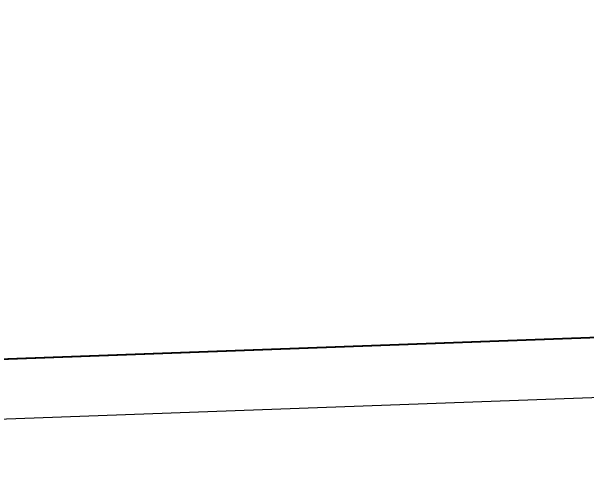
# Model space of a CAD drawing. Header units: millimetres. Extents: x 29397 to 29927, y 26123 to 26652.
# Drawn here: x 29745.9 to 29752.6, y 26293.69 to 26299.27 of the extents above; entities that cross this region are included whole.
import ezdxf

# ---------------------------------------------------------------- set-up
doc = ezdxf.new("R2010")
doc.units = ezdxf.units.MM
doc.header["$LTSCALE"] = 0.3
for name, color, linetype in [('_IndivSubPlot', 180, 'Continuous'), ('_IndivSubPlot_DIMENSION', 7, 'Continuous'), ('_InternalRoad', 3, 'Continuous')]:
    doc.layers.add(name, color=color, linetype=linetype)
doc.layers.get('0').off()
doc.styles.add('PreDCRFont', font='ARIALN.TTF')
doc.dimstyles.new('PDCR-PLOT-INT', dxfattribs={"dimtxt": 0.3, "dimasz": 0.25, "dimexe": 0.25, "dimexo": 0.25, "dimgap": 0.25, "dimtad": 0, "dimzin": 0, "dimdsep": 46, "dimtxsty": 'PreDCRFont', "dimblk": 'OBLIQUE', "dimcen": 0.5, "dimdle": 0.1, "dimadec": 0, "dimazin": 0, "dimtfac": 1, "dimtix": 1, "dimtofl": 0, "dimtmove": 1, "dimatfit": 1, "dimfxl": 1, "dimtolj": 1, "dimtzin": 0, "dimlwd": 15, "dimarcsym": 0})

# ---------------------------------------------------------------- blocks, each defined once
blk = doc.blocks.new('_Oblique')
at = {"color": 0, "linetype": 'ByBlock', "lineweight": -2}
blk.add_line((-0.5, -0.5), (0.5, 0.5), dxfattribs=at)
blk = doc.blocks.new('*D684')
at = {"layer": '_IndivSubPlot_DIMENSION', "color": 0, "lineweight": 15, "transparency": 16777216}
for p, q in [((29754.3558, 26294.8301), (29741.1398, 26294.3451)), ((29726.5898, 26293.8111), (29739.8058, 26294.2961))]:
    blk.add_line(p, q, dxfattribs=at)
at = {"layer": '_IndivSubPlot_DIMENSION', "color": 0, "lineweight": 15, "transparency": 16777216, "xscale": 0.25, "yscale": 0.25, "zscale": 0.25}
for p, rotation in [((29754.2558, 26294.8265), 2.101807618387541), ((29726.6897, 26293.8148), 182.1018076183876)]:
    blk.add_blockref('_Oblique', p, dxfattribs=dict(at, rotation=rotation))
at = {"layer": '_IndivSubPlot_DIMENSION', "color": 0, "lineweight": 15, "transparency": 16777216, "insert": (29740.4728, 26294.3206), "char_height": 0.3, "attachment_point": 5, "rotation": 2.10181, "style": 'PreDCRFont'}
blk.add_mtext('\\A1;27.58', dxfattribs=at)

msp = doc.modelspace()

# ---------------------------------------------------------------- linework, layer by layer
at = {"layer": '_IndivSubPlot'}
msp.add_lwpolyline([(29754.2302, 26295.526), (29726.664, 26294.5143)], dxfattribs=at)
at = {"layer": '_InternalRoad'}
msp.add_lwpolyline([(29693.4198, 26385.6127), (29705.4188, 26385.9327), (29705.6597, 26306.4197), (29725.5034, 26306.4798), (29825.1797, 26310.1379), (29825.5887, 26298.1448), (29725.7417, 26294.4805), (29693.6961, 26294.3834)], close=True, dxfattribs=at)

# ---------------------------------------------------------------- dimensions: what is measured, and where the dimension line sits
at = {"layer": '_IndivSubPlot_DIMENSION', "lineweight": 15}
dim = msp.add_aligned_dim(p1=(29754.2558, 26294.8265), p2=(29726.6897, 26293.8148), distance=0, text='27.58', dimstyle='PDCR-PLOT-INT', dxfattribs=at)
dim.commit()
dim.dimension.update_dxf_attribs({"geometry": '*D684', "text_midpoint": (29740.4728, 26294.3206)})

doc.saveas('drawing.dxf')
